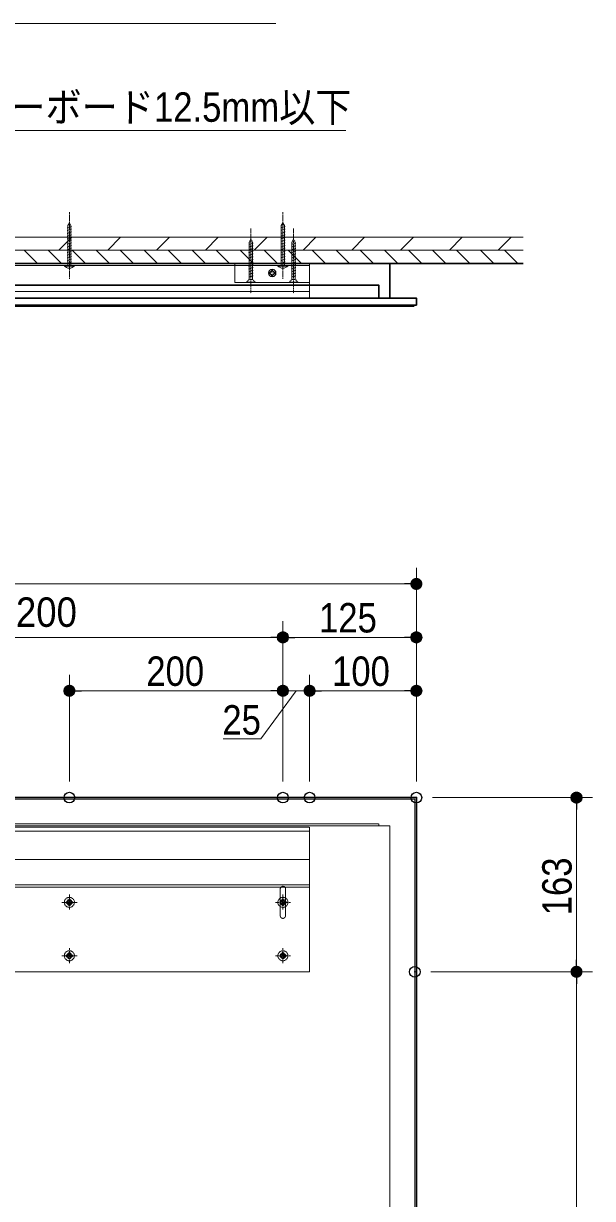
# Model space of a CAD drawing. Units: millimetres, scale not verified. Extents: x -4547 to 4547, y -2284 to 2284.
# Drawn here: x -2559 to -2026, y -975 to 124 of the extents above; entities that cross this region are included whole.
import ezdxf
from ezdxf.enums import TextEntityAlignment as Align

# ---------------------------------------------------------------- set-up
doc = ezdxf.new("R2010")
doc.units = ezdxf.units.MM
doc.header["$LTSCALE"] = 20
doc.header["$PDMODE"] = 32
doc.header["$PDSIZE"] = 10
doc.linetypes.add('USER1', pattern=[0.8, 0.5, -0.3])
doc.linetypes.add('USER2', pattern=[2.91, 1.76, -0.4, 0.35, -0.4])
for name, color, linetype, lineweight in [('0-1_3一般', 7, 'Continuous', 15), ('0-2_2寸法-2', 7, 'Continuous', 15), ('0-3_0', 7, 'Continuous', 25), ('0-5_2寸法-1', 7, 'Continuous', 15), ('0-6_2寸法-3', 7, 'Continuous', 15)]:
    doc.layers.add(name, color=color, linetype=linetype, lineweight=lineweight)
doc.layers.add('0-4_Defpoints', color=7, linetype='Continuous')
doc.styles.add('ＭＳ Ｐゴシック', font='')
doc.styles.get('ＭＳ Ｐゴシック').set_extended_font_data('MS PGothic')

# ---------------------------------------------------------------- blocks, each defined once
blk = doc.blocks.new('グループ-14')
at = {"layer": '0-1_3一般', "linetype": 'USER1'}
blk.add_line((-19000, -12630), (-27000, -12630), dxfattribs=at)
blk.add_lwpolyline([(-19000, -13631.7), (-27000, -13631.7), (-27000, -12550), (-19000, -12550)], close=True, dxfattribs=at)
blk = doc.blocks.new('グループ-21')
at = {"layer": '0-1_3一般', "linetype": 'USER1'}
for p, q in [((-19560, -14974), (-19560, -14946)), ((-19514, -14946), (-19560, -14946)), ((-19486, -14900), (-19514, -14900)), ((-19514, -14946), (-19514, -14900)), ((-19486, -14946), (-19486, -14900)), ((-19440, -14946), (-19486, -14946)), ((-19440, -14974), (-19440, -14946)), ((-19560, -14974), (-19514, -14974)), ((-19514, -15020), (-19514, -14974)), ((-19486, -15020), (-19514, -15020)), ((-19486, -14974), (-19440, -14974)), ((-19486, -15020), (-19486, -14974))]:
    blk.add_line(p, q, dxfattribs=at)
at = {"layer": '0-1_3一般', "linetype": 'USER2'}
for p, q in [((-19500, -14816), (-19500, -15104)), ((-19356, -14960), (-19644, -14960))]:
    blk.add_line(p, q, dxfattribs=at)
at = {"layer": '0-1_3一般', "linetype": 'USER1'}
for radius in [94, 50, 40]:
    blk.add_circle((-19500, -14960), radius, dxfattribs=at)
blk = doc.blocks.new('グループ-22')
at = {"layer": '0-1_3一般', "linetype": 'USER2'}
for p, q in [((-19500, -13816), (-19500, -14104)), ((-19356, -13960), (-19644, -13960))]:
    blk.add_line(p, q, dxfattribs=at)
at = {"layer": '0-1_3一般', "linetype": 'USER1'}
for p, q in [((-19560, -13974), (-19560, -13946)), ((-19514, -13946), (-19560, -13946)), ((-19560, -13974), (-19514, -13974)), ((-19486, -13900), (-19514, -13900)), ((-19514, -13946), (-19514, -13900)), ((-19514, -14020), (-19514, -13974)), ((-19486, -14020), (-19514, -14020)), ((-19486, -13946), (-19486, -13900)), ((-19440, -13946), (-19486, -13946)), ((-19486, -13974), (-19440, -13974)), ((-19486, -14020), (-19486, -13974)), ((-19440, -13974), (-19440, -13946))]:
    blk.add_line(p, q, dxfattribs=at)
for radius in [94, 50, 40]:
    blk.add_circle((-19500, -13960), radius, dxfattribs=at)
blk = doc.blocks.new('グループ-23')
at = {"layer": '0-1_3一般', "linetype": 'USER1'}
for p, q in [((-23560, -14974), (-23560, -14946)), ((-23514, -14946), (-23560, -14946)), ((-23486, -14900), (-23514, -14900)), ((-23514, -14946), (-23514, -14900)), ((-23486, -14946), (-23486, -14900)), ((-23440, -14946), (-23486, -14946)), ((-23440, -14974), (-23440, -14946)), ((-23560, -14974), (-23514, -14974)), ((-23514, -15020), (-23514, -14974)), ((-23486, -15020), (-23514, -15020)), ((-23486, -14974), (-23440, -14974)), ((-23486, -15020), (-23486, -14974))]:
    blk.add_line(p, q, dxfattribs=at)
at = {"layer": '0-1_3一般', "linetype": 'USER2'}
for p, q in [((-23500, -14816), (-23500, -15104)), ((-23356, -14960), (-23644, -14960))]:
    blk.add_line(p, q, dxfattribs=at)
at = {"layer": '0-1_3一般', "linetype": 'USER1'}
for radius in [94, 50, 40]:
    blk.add_circle((-23500, -14960), radius, dxfattribs=at)
blk = doc.blocks.new('グループ-24')
at = {"layer": '0-1_3一般', "linetype": 'USER2'}
for p, q in [((-23500, -13816), (-23500, -14104)), ((-23356, -13960), (-23644, -13960))]:
    blk.add_line(p, q, dxfattribs=at)
at = {"layer": '0-1_3一般', "linetype": 'USER1'}
for p, q in [((-23560, -13974), (-23560, -13946)), ((-23514, -13946), (-23560, -13946)), ((-23560, -13974), (-23514, -13974)), ((-23486, -13900), (-23514, -13900)), ((-23514, -13946), (-23514, -13900)), ((-23514, -14020), (-23514, -13974)), ((-23486, -14020), (-23514, -14020)), ((-23486, -13946), (-23486, -13900)), ((-23440, -13946), (-23486, -13946)), ((-23486, -13974), (-23440, -13974)), ((-23486, -14020), (-23486, -13974)), ((-23440, -13974), (-23440, -13946))]:
    blk.add_line(p, q, dxfattribs=at)
for radius in [94, 50, 40]:
    blk.add_circle((-23500, -13960), radius, dxfattribs=at)
blk = doc.blocks.new('グループ-27')
at = {"layer": '0-1_3一般', "linetype": 'USER1'}
blk.add_line((-19000, -13676.6), (-48980, -13676.6), dxfattribs=at)
blk.add_lwpolyline([(-48980, -13160), (-19000, -13160), (-19000, -15260), (-48980, -15260)], close=True, dxfattribs=at)
blk = doc.blocks.new('グループ-32')
at = {"layer": '0-1_3一般', "linetype": 'USER1'}
for p, q in [((-19550, -14210), (-19550, -13710)), ((-19450, -13710), (-19450, -14210))]:
    blk.add_line(p, q, dxfattribs=at)
for centre, start, end in [((-19500, -13710), 90, 180), ((-19500, -13710), 0, 90), ((-19500, -14210), 180, 270), ((-19500, -14210), 270, 0)]:
    blk.add_arc(centre, 50, start, end, dxfattribs=at)
at = {"layer": '0-1_3一般'}
for name in ['グループ-27', 'グループ-24', 'グループ-22', 'グループ-23', 'グループ-21']:
    blk.add_blockref(name, (0, 0), dxfattribs=at)
blk = doc.blocks.new('グループ-33')
at = {"layer": '0-1_3一般', "lineweight": 30}
blk.add_lwpolyline([(-50980, -12000), (-17000, -12000), (-17000, -28000), (-50980, -28000)], close=True, dxfattribs=at)
at = {"layer": '0-1_3一般'}
blk.add_lwpolyline([(-50950, -12030), (-17030, -12030), (-17030, -27970), (-50950, -27970)], close=True, dxfattribs=at)
at = {"layer": '0-1_3一般', "linetype": 'USER1'}
blk.add_lwpolyline([(-50480, -12530), (-17500, -12530), (-17500, -27470), (-50480, -27470)], close=True, dxfattribs=at)
blk.add_lwpolyline([(-50280, -12530), (-50280, -12490), (-17700, -12490), (-17700, -12530)], dxfattribs=at)
at = {"layer": '0-1_3一般'}
for name in ['グループ-14', 'グループ-32']:
    blk.add_blockref(name, (0, 0), dxfattribs=at)
blk = doc.blocks.new('_Dot')
at = {"layer": '0-3_0'}
blk.add_line((-10, 0), (-20, 0), dxfattribs=at)
for points in [[(0, 0), (-10, 0), (-9.92, 1.25)], [(0, 0), (-9.92, -1.25), (-10, 0)], [(0, 0), (-9.92, 1.25), (-9.69, 2.49)], [(0, 0), (-9.69, -2.49), (-9.92, -1.25)], [(0, 0), (-9.69, 2.49), (-9.3, 3.68)], [(0, 0), (-9.3, -3.68), (-9.69, -2.49)], [(0, 0), (-9.3, 3.68), (-8.76, 4.82)], [(0, 0), (-8.76, -4.82), (-9.3, -3.68)], [(0, 0), (-8.76, 4.82), (-8.09, 5.88)], [(0, 0), (-8.09, -5.88), (-8.76, -4.82)], [(0, 0), (-8.09, 5.88), (-7.29, 6.85)], [(0, 0), (-7.29, -6.85), (-8.09, -5.88)], [(0, 0), (-7.29, 6.85), (-6.37, 7.71)], [(0, 0), (-6.37, -7.71), (-7.29, -6.85)], [(0, 0), (-6.37, 7.71), (-5.36, 8.44)], [(0, 0), (-5.36, -8.44), (-6.37, -7.71)], [(0, 0), (-5.36, 8.44), (-4.26, 9.05)], [(0, 0), (-4.26, -9.05), (-5.36, -8.44)], [(0, 0), (-4.26, 9.05), (-3.09, 9.51)], [(0, 0), (-3.09, -9.51), (-4.26, -9.05)], [(0, 0), (-3.09, 9.51), (-1.87, 9.82)], [(0, 0), (-1.87, -9.82), (-3.09, -9.51)], [(0, 0), (-1.87, 9.82), (-0.63, 9.98)], [(0, 0), (-0.63, -9.98), (-1.87, -9.82)], [(0, 0), (-0.63, 9.98), (0.63, 9.98)], [(0, 0), (0.63, -9.98), (-0.63, -9.98)], [(0, 0), (0.63, 9.98), (1.87, 9.82)], [(0, 0), (1.87, 9.82), (3.09, 9.51)], [(0, 0), (3.09, 9.51), (4.26, 9.05)], [(0, 0), (4.26, 9.05), (5.36, 8.44)], [(0, 0), (5.36, 8.44), (6.37, 7.71)], [(0, 0), (6.37, 7.71), (7.29, 6.85)], [(0, 0), (7.29, 6.85), (8.09, 5.88)], [(0, 0), (8.09, 5.88), (8.76, 4.82)], [(0, 0), (8.76, 4.82), (9.3, 3.68)], [(0, 0), (9.3, 3.68), (9.69, 2.49)], [(0, 0), (9.69, 2.49), (9.92, 1.25)], [(0, 0), (9.92, 1.25), (10, 0)], [(0, 0), (1.87, -9.82), (0.63, -9.98)], [(0, 0), (3.09, -9.51), (1.87, -9.82)], [(0, 0), (4.26, -9.05), (3.09, -9.51)], [(0, 0), (5.36, -8.44), (4.26, -9.05)], [(0, 0), (6.37, -7.71), (5.36, -8.44)], [(0, 0), (7.29, -6.85), (6.37, -7.71)], [(0, 0), (8.09, -5.88), (7.29, -6.85)], [(0, 0), (8.76, -4.82), (8.09, -5.88)], [(0, 0), (9.3, -3.68), (8.76, -4.82)], [(0, 0), (9.69, -2.49), (9.3, -3.68)], [(0, 0), (9.92, -1.25), (9.69, -2.49)], [(0, 0), (10, 0), (9.92, -1.25)]]:
    blk.add_solid(points, dxfattribs=at)
blk = doc.blocks.new('グループ-71')
at = {"layer": '0-1_3一般'}
for p, q in [((-52980, -1510), (-15000, -1510)), ((-52980, -1750), (-15000, -1750)), ((-24350, -1750), (-24100, -2000)), ((-23900, -1750), (-23650, -2000)), ((-23450, -1750), (-23200, -2000)), ((-23000, -1750), (-22750, -2000)), ((-22550, -1750), (-22300, -2000)), ((-22100, -1750), (-21850, -2000)), ((-21650, -1750), (-21400, -2000)), ((-21200, -1750), (-20950, -2000)), ((-20750, -1750), (-20500, -2000)), ((-20300, -1750), (-20050, -2000)), ((-19850, -1750), (-19600, -2000)), ((-19400, -1750), (-19150, -2000)), ((-18950, -1750), (-18700, -2000)), ((-18500, -1750), (-18250, -2000)), ((-18050, -1750), (-17800, -2000)), ((-17600, -1750), (-17350, -2000)), ((-17150, -1750), (-16900, -2000)), ((-16700, -1750), (-16450, -2000)), ((-16250, -1750), (-16000, -2000)), ((-15800, -1750), (-15550, -2000)), ((-15350, -1750), (-15100, -2000))]:
    blk.add_line(p, q, dxfattribs=at)
at = {"layer": '0-1_3一般', "lineweight": 5}
for p, q in [((-23695.6, -1750), (-23455.6, -1510)), ((-22781.2, -1750), (-22541.2, -1510)), ((-21866.8, -1750), (-21626.8, -1510)), ((-20952.4, -1750), (-20712.4, -1510)), ((-20038, -1750), (-19798, -1510)), ((-19123.6, -1750), (-18883.6, -1510)), ((-18209.2, -1750), (-17969.2, -1510)), ((-17294.8, -1750), (-17054.8, -1510)), ((-16380.4, -1750), (-16140.4, -1510)), ((-15466, -1750), (-15226, -1510))]:
    blk.add_line(p, q, dxfattribs=at)
at = {"layer": '0-1_3一般', "lineweight": 30}
blk.add_line((-52980, -2000), (-15000, -2000), dxfattribs=at)
blk = doc.blocks.new('グループ-76')
at = {"layer": '0-1_3一般', "lineweight": 30}
for points in [[(-50480, -2000), (-17500, -2000), (-17500, -2650), (-50480, -2650)], [(-50280, -2410), (-17700, -2410), (-17700, -2650), (-50280, -2650)], [(-50980, -2650), (-17000, -2650), (-17000, -2780), (-50980, -2780)]]:
    blk.add_lwpolyline(points, close=True, dxfattribs=at)
blk.add_lwpolyline([(-50950, -2780), (-50930, -2800), (-17050, -2800), (-17030, -2780)], dxfattribs=at)
blk = doc.blocks.new('グループ-77')
at = {"layer": '0-1_3一般', "linetype": 'USER1'}
blk.add_line((-48980, -2040), (-19000, -2040), dxfattribs=at)
blk.add_lwpolyline([(-48980, -2528.3), (-48980, -2000), (-19000, -2000), (-19000, -2528.3)], close=True, dxfattribs=at)
blk = doc.blocks.new('グループ-78')
at = {"layer": '0-1_3一般', "linetype": 'USER1'}
blk.add_lwpolyline([(-26495, -2000), (-19000, -2000), (-19000, -2650), (-26495, -2650)], close=True, dxfattribs=at)
at = {"layer": '0-1_3一般'}
blk.add_blockref('グループ-77', (0, 0), dxfattribs=at)
blk = doc.blocks.new('グループ-79')
at = {"layer": '0-1_3一般', "linetype": 'USER2'}
blk.add_line((-19300, -1350), (-19300, -2560), dxfattribs=at)
at = {"layer": '0-1_3一般', "linetype": 'USER1'}
for p, q in [((-19260, -1619.3), (-19340, -1646.6)), ((-19260, -1670.4), (-19340, -1697.7)), ((-19260, -1721.5), (-19340, -1748.8)), ((-19300, -1550), (-19330, -1602)), ((-19330, -2300), (-19330, -1602)), ((-19300, -1550), (-19270, -1602)), ((-19270, -2300), (-19270, -1602)), ((-19260, -1772.7), (-19340, -1799.9)), ((-19260, -1823.8), (-19340, -1851.1)), ((-19260, -1874.9), (-19340, -1902.2)), ((-19260, -1926), (-19340, -1953.3)), ((-19260, -1977.1), (-19340, -2004.4)), ((-19260, -2028.3), (-19340, -2055.5)), ((-19260, -2079.4), (-19340, -2106.7)), ((-19260, -2130.5), (-19340, -2157.8)), ((-19260, -2181.6), (-19340, -2208.9)), ((-19380, -2350), (-19330, -2300)), ((-19380, -2360), (-19380, -2350)), ((-19380, -2350), (-19220, -2350)), ((-19380, -2360), (-19220, -2360)), ((-19260, -2232.8), (-19340, -2260)), ((-19220, -2360), (-19220, -2350))]:
    blk.add_line(p, q, dxfattribs=at)
blk.add_lwpolyline([(-19220, -2350), (-19270, -2300), (-19330, -2300)], dxfattribs=at)
blk = doc.blocks.new('グループ-80')
at = {"layer": '0-1_3一般', "linetype": 'USER2'}
blk.add_line((-20100, -1350), (-20100, -2560), dxfattribs=at)
at = {"layer": '0-1_3一般', "linetype": 'USER1'}
for p, q in [((-20060, -1619.3), (-20140, -1646.6)), ((-20060, -1670.4), (-20140, -1697.7)), ((-20060, -1721.5), (-20140, -1748.8)), ((-20100, -1550), (-20130, -1602)), ((-20130, -2300), (-20130, -1602)), ((-20100, -1550), (-20070, -1602)), ((-20070, -2300), (-20070, -1602)), ((-20060, -1772.7), (-20140, -1799.9)), ((-20060, -1823.8), (-20140, -1851.1)), ((-20060, -1874.9), (-20140, -1902.2)), ((-20060, -1926), (-20140, -1953.3)), ((-20060, -1977.1), (-20140, -2004.4)), ((-20060, -2028.3), (-20140, -2055.5)), ((-20060, -2079.4), (-20140, -2106.7)), ((-20060, -2130.5), (-20140, -2157.8)), ((-20060, -2181.6), (-20140, -2208.9)), ((-20180, -2350), (-20130, -2300)), ((-20180, -2360), (-20180, -2350)), ((-20180, -2350), (-20020, -2350)), ((-20180, -2360), (-20020, -2360)), ((-20060, -2232.8), (-20140, -2260)), ((-20020, -2360), (-20020, -2350))]:
    blk.add_line(p, q, dxfattribs=at)
blk.add_lwpolyline([(-20020, -2350), (-20070, -2300), (-20130, -2300)], dxfattribs=at)
blk = doc.blocks.new('グループ-81')
at = {"layer": '0-1_3一般'}
for p, q in [((-19760, -2194), (-19760, -2166)), ((-19714, -2166), (-19760, -2166)), ((-19686, -2120), (-19714, -2120)), ((-19640, -2166), (-19686, -2166)), ((-19640, -2194), (-19640, -2166)), ((-19686, -2240), (-19714, -2240))]:
    blk.add_line(p, q, dxfattribs=at)
at = {"layer": '0-1_3一般', "linetype": 'USER2'}
for p, q in [((-19760, -2194), (-19714, -2194)), ((-19714, -2166), (-19714, -2120)), ((-19714, -2240), (-19714, -2194)), ((-19686, -2166), (-19686, -2120)), ((-19686, -2194), (-19640, -2194)), ((-19686, -2240), (-19686, -2194))]:
    blk.add_line(p, q, dxfattribs=at)
at = {"layer": '0-1_3一般'}
for radius in [70, 40]:
    blk.add_circle((-19700, -2180), radius, dxfattribs=at)
blk = doc.blocks.new('グループ-82')
at = {"layer": '0-1_3一般', "linetype": 'USER1'}
blk.add_lwpolyline([(-19000, -2360), (-20400, -2360), (-20400, -2000), (-19000, -2000)], close=True, dxfattribs=at)
at = {"layer": '0-1_3一般'}
for name in ['グループ-80', 'グループ-79', 'グループ-81']:
    blk.add_blockref(name, (0, 0), dxfattribs=at)
blk = doc.blocks.new('グループ-87')
at = {"layer": '0-1_3一般', "linetype": 'USER2'}
blk.add_line((-19500, -1040), (-19500, -2290), dxfattribs=at)
at = {"layer": '0-1_3一般'}
for p, q in [((-19460, -1309.3), (-19540, -1336.6)), ((-19500, -1240), (-19530, -1292)), ((-19530, -2040), (-19530, -1292)), ((-19500, -1240), (-19470, -1292)), ((-19470, -2040), (-19470, -1292)), ((-19460, -1360.4), (-19540, -1387.7)), ((-19460, -1411.5), (-19540, -1438.8)), ((-19460, -1462.7), (-19540, -1489.9)), ((-19460, -1513.8), (-19540, -1541.1)), ((-19460, -1564.9), (-19540, -1592.2)), ((-19460, -1616), (-19540, -1643.3)), ((-19460, -1667.1), (-19540, -1694.4)), ((-19460, -1718.3), (-19540, -1745.5)), ((-19460, -1769.4), (-19540, -1796.7)), ((-19460, -1820.5), (-19540, -1847.8)), ((-19460, -1871.6), (-19540, -1898.9)), ((-19460, -1922.8), (-19540, -1950)), ((-19460, -1973.9), (-19540, -2001.2)), ((-19594, -2040), (-19406, -2040)), ((-19594, -2050), (-19594, -2040)), ((-19594, -2050), (-19406, -2050)), ((-19406, -2050), (-19406, -2040))]:
    blk.add_line(p, q, dxfattribs=at)
blk.add_arc((-19500, -1959.6), 130.4, 223.8974, 316.1026, dxfattribs=at)
blk = doc.blocks.new('グループ-88')
at = {"layer": '0-1_3一般', "linetype": 'USER2'}
blk.add_line((-23500, -1040), (-23500, -2290), dxfattribs=at)
at = {"layer": '0-1_3一般'}
for p, q in [((-23460, -1309.3), (-23540, -1336.6)), ((-23500, -1240), (-23530, -1292)), ((-23530, -2040), (-23530, -1292)), ((-23500, -1240), (-23470, -1292)), ((-23470, -2040), (-23470, -1292)), ((-23460, -1360.4), (-23540, -1387.7)), ((-23460, -1411.5), (-23540, -1438.8)), ((-23460, -1462.7), (-23540, -1489.9)), ((-23460, -1513.8), (-23540, -1541.1)), ((-23460, -1564.9), (-23540, -1592.2)), ((-23460, -1616), (-23540, -1643.3)), ((-23460, -1667.1), (-23540, -1694.4)), ((-23460, -1718.3), (-23540, -1745.5)), ((-23460, -1769.4), (-23540, -1796.7)), ((-23460, -1820.5), (-23540, -1847.8)), ((-23460, -1871.6), (-23540, -1898.9)), ((-23460, -1922.8), (-23540, -1950)), ((-23460, -1973.9), (-23540, -2001.2)), ((-23594, -2040), (-23406, -2040)), ((-23594, -2050), (-23594, -2040)), ((-23594, -2050), (-23406, -2050)), ((-23406, -2050), (-23406, -2040))]:
    blk.add_line(p, q, dxfattribs=at)
blk.add_arc((-23500, -1959.6), 130.4, 223.8974, 316.1026, dxfattribs=at)
blk = doc.blocks.new('グループ-91')
at = {"layer": '0-1_3一般'}
for name in ['グループ-88', 'グループ-87']:
    blk.add_blockref(name, (0, 0), dxfattribs=at)
blk = doc.blocks.new('グループ-92')
at = {"layer": '0-1_3一般'}
for name in ['グループ-91', 'グループ-71', 'グループ-82', 'グループ-76', 'グループ-78']:
    blk.add_blockref(name, (0, 0), dxfattribs=at)

msp = doc.modelspace()

# ---------------------------------------------------------------- linework, layer by layer
at = {"layer": '0-2_2寸法-2'}
for p, q in [((-2315.63, -585), (-2315.63, -485)), ((-2290.63, -585), (-2290.63, -485)), ((-2326.88, -500), (-2338.14, -500)), ((-2315.63, -500), (-2290.63, -500)), ((-2279.37, -500), (-2268.11, -500))]:
    msp.add_line(p, q, dxfattribs=at)
msp.add_lwpolyline([(-2371.48, -545), (-2336.32, -545), (-2303.13, -500)], dxfattribs=at)
at = {"layer": '0-4_Defpoints'}
for p in [(-2315.63, -450), (-2190.63, -450), (-2515.63, -500), (-2315.63, -500), (-2290.63, -500), (-2190.63, -500), (-2515.63, -600), (-2315.63, -600), (-2290.63, -600), (-2190.63, -600), (-2190.63, -600), (-2040.63, -600), (-2192.13, -763)]:
    msp.add_point(p, dxfattribs=at)
at = {"layer": '0-5_2寸法-1'}
for p, q in [((-2190.63, -435), (-2190.63, -385)), ((-2201.88, -400), (-3878.37, -400)), ((-2315.63, -485), (-2315.63, -435)), ((-2315.63, -485), (-2315.63, -435)), ((-2190.63, -585), (-2190.63, -435)), ((-2326.88, -450), (-2904.37, -450)), ((-2201.88, -450), (-2304.37, -450)), ((-2515.63, -585), (-2515.63, -485)), ((-2315.63, -585), (-2315.63, -485)), ((-2290.63, -585), (-2290.63, -485)), ((-2190.63, -585), (-2190.63, -485)), ((-2326.88, -500), (-2504.37, -500)), ((-2279.37, -500), (-2201.88, -500)), ((-2175.63, -600), (-2025.63, -600)), ((-2040.63, -751.74), (-2040.63, -611.26)), ((-2177.13, -763), (-2025.63, -763)), ((-2177.13, -763), (-2025.63, -763)), ((-2040.63, -774.26), (-2040.63, -1388.74))]:
    msp.add_line(p, q, dxfattribs=at)
at = {"layer": '0-6_2寸法-3'}
for points in [[(-2322.13, 124.5), (-2744.93, 124.5), (-2863.86, -81.5)], [(-2256.61, 24.5), (-2705.3, 24.5), (-2773.57, -93.75)]]:
    msp.add_lwpolyline(points, dxfattribs=at)

# ---------------------------------------------------------------- block references
at = {"layer": '0-1_3一般', "xscale": 0.05, "yscale": 0.05}
for name in ['グループ-92', 'グループ-33']:
    msp.add_blockref(name, (-1340.63, 0), dxfattribs=at)
at = {"layer": '0-2_2寸法-2', "xscale": 0.5627563, "yscale": 0.5627563}
msp.add_blockref('_Dot', (-2315.63, -500), dxfattribs=at)
at = {"layer": '0-2_2寸法-2', "xscale": 0.5627563, "yscale": 0.5627563, "rotation": 180}
msp.add_blockref('_Dot', (-2290.63, -500), dxfattribs=at)
at = {"layer": '0-5_2寸法-1', "xscale": 0.5627563, "yscale": 0.5627563}
for p in [(-2190.63, -400), (-2315.63, -450), (-2190.63, -450), (-2315.63, -500), (-2190.63, -500)]:
    msp.add_blockref('_Dot', p, dxfattribs=at)
for p, rotation in [((-2315.63, -450), 180), ((-2515.63, -500), 180), ((-2290.63, -500), 180), ((-2040.63, -600), 90), ((-2040.63, -763), 270), ((-2040.63, -763), 90)]:
    msp.add_blockref('_Dot', p, dxfattribs=dict(at, rotation=rotation))

# ---------------------------------------------------------------- texts
at = {"layer": '0-2_2寸法-2', "style": 'ＭＳ Ｐゴシック', "width": 0.9}
msp.add_text('25', height=27.57, dxfattribs=at).set_placement((-2372.34, -549.29), align=Align.BOTTOM_LEFT)
at = {"layer": '0-5_2寸法-1', "style": 'ＭＳ Ｐゴシック'}
for s, width, p in [('取付穴 P=200', 0.95, (-2725.27, -448.46)), ('125', 0.9, (-2281.79, -453.72)), ('200', 0.9, (-2443.58, -503.72)), ('100', 0.9, (-2269.58, -503.72))]:
    msp.add_text(s, height=27.57, dxfattribs=dict(at, width=width)).set_placement(p, align=Align.BOTTOM_LEFT)
at = {"layer": '0-5_2寸法-1', "style": 'ＭＳ Ｐゴシック', "width": 0.9}
msp.add_text('163', height=27.57, rotation=90, dxfattribs=at).set_placement((-2036.91, -710.17), align=Align.BOTTOM_LEFT)
at = {"layer": '0-6_2寸法-3', "style": 'ＭＳ Ｐゴシック', "width": 0.9}
msp.add_text('プラスターボード12.5mm以下', height=27.57, dxfattribs=at).set_placement((-2707.18, 24.23), align=Align.BOTTOM_LEFT)

doc.saveas('drawing.dxf')
